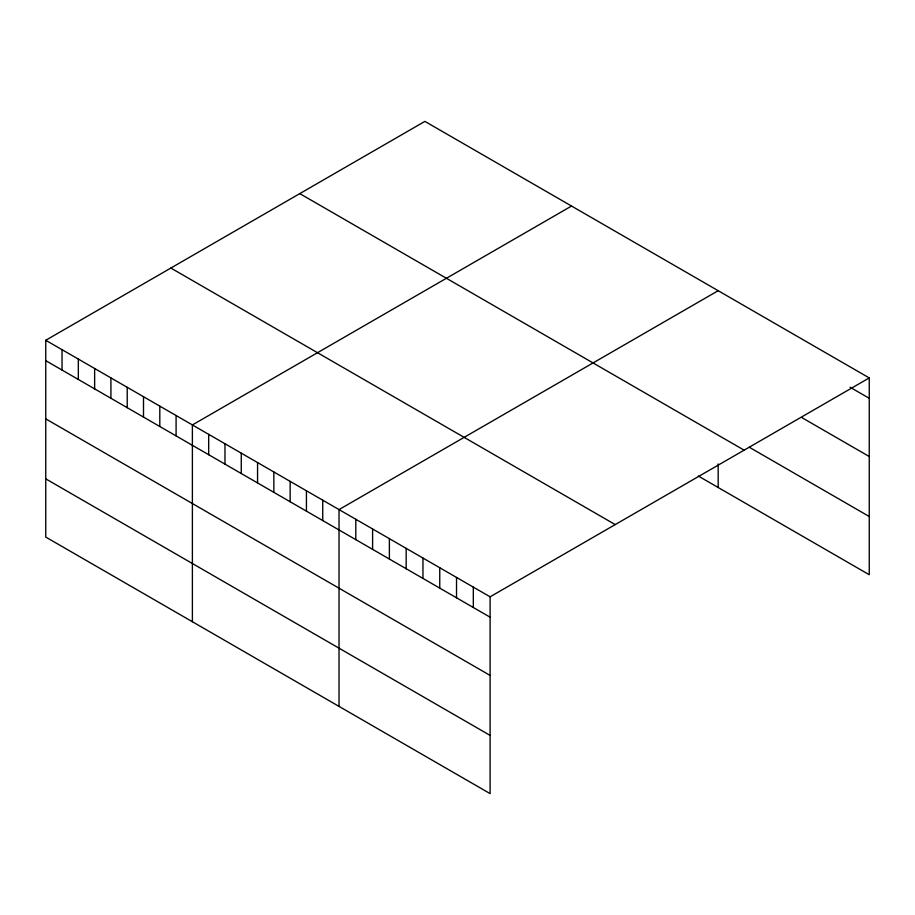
<?xml version="1.0" encoding="UTF-8"?>
<svg xmlns="http://www.w3.org/2000/svg" width="915" height="915" viewBox="0 0 915 915"><rect width="100%" height="100%" fill="white"/><g stroke="black" fill="none" stroke-linecap="round" stroke-linejoin="round"><path stroke-width="1.37" d="M45.75 340.277L490.108 596.82L490.108 793.614L45.75 537.071L45.75 340.277L424.892 121.386L869.25 377.929L869.25 574.723L698.385 476.075M571.532 206.047L192.39 424.937L192.39 621.731M718.172 290.707L339.019 509.598L339.019 706.391M490.108 596.82L869.25 377.929M850.069 387.217L869.25 398.3M802.1 417.755L869.25 456.516M749.351 447.275L869.25 516.506M299.777 193.614L744.135 450.169M170.865 268.049L615.223 524.592M45.75 360.647L490.108 617.19M45.75 418.876L490.108 675.419M45.75 478.854L490.108 735.397M718.172 463.928L718.172 487.489M473.318 587.133L473.318 607.503M456.528 577.445L456.528 597.815M439.749 567.746L439.749 588.116M422.959 558.059L422.959 578.429M406.168 548.371L406.168 568.741M389.378 538.672L389.378 559.042M372.599 528.984L372.599 549.355M355.809 519.297L355.809 539.667M322.732 500.196L322.732 520.566M306.434 490.783L306.434 511.153M290.147 481.382L290.147 501.752M273.848 471.968L273.848 492.339M257.561 462.567L257.561 482.937M241.263 453.165L241.263 473.535M224.976 443.752L224.976 464.122M208.677 434.351L208.677 454.721M176.092 415.536L176.092 435.906M159.805 406.123L159.805 426.493M143.506 396.721L143.506 417.091M127.219 387.308L127.219 407.678M110.921 377.906L110.921 398.277M94.634 368.505L94.634 388.875M78.335 359.092L78.335 379.462M62.048 349.69L62.048 370.06"/></g></svg>
